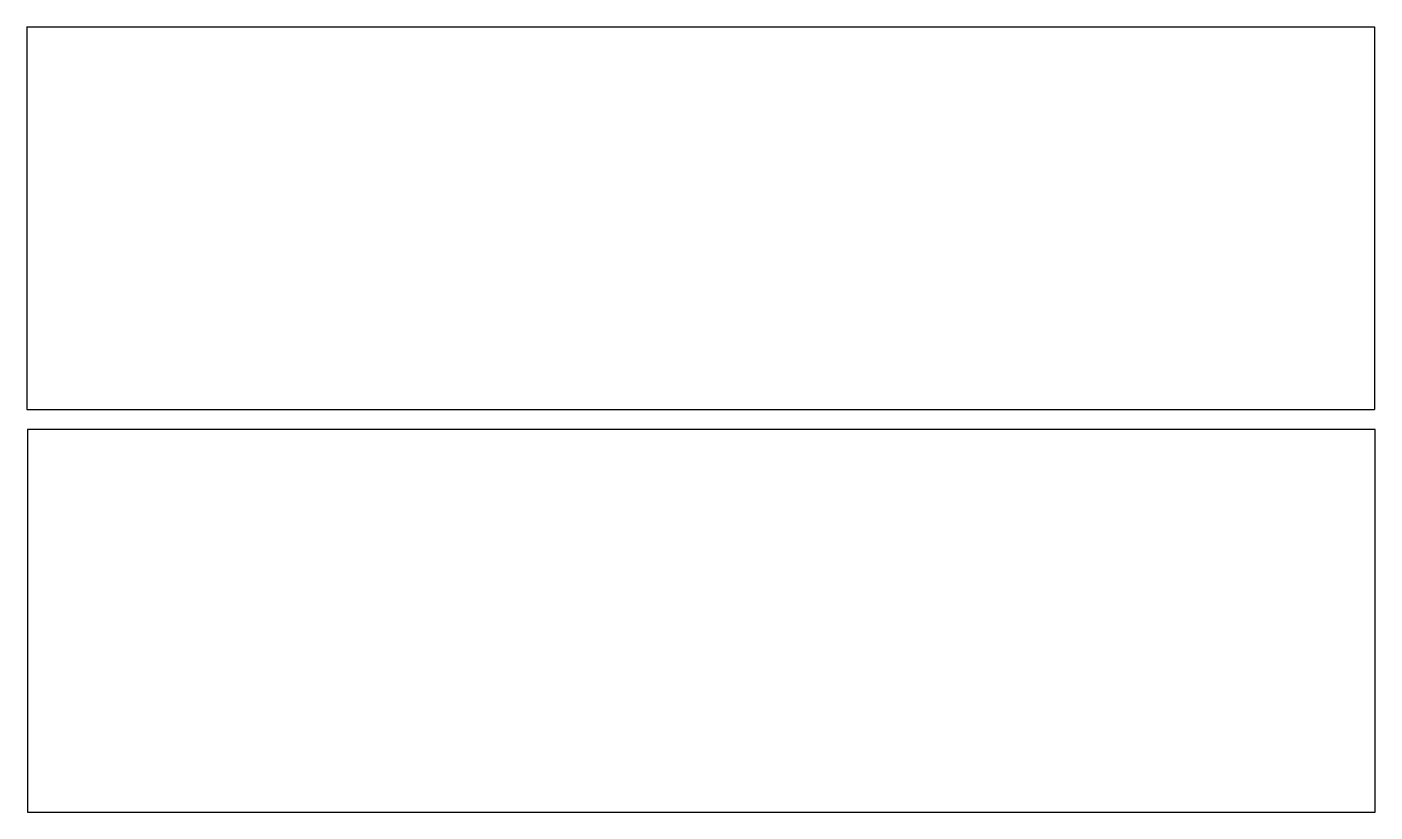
# Model space of a CAD drawing. Extents: x -334 to 139, y -113 to 162.
import ezdxf

# ---------------------------------------------------------------- set-up
doc = ezdxf.new("R2010")
doc.units = 0
doc.layers.get('0').update_dxf_attribs({"linetype": 'CONTINUOUS'})

msp = doc.modelspace()

# ---------------------------------------------------------------- linework, layer by layer
for p, q in [((-334.15, 162.3), (-334.15, 28.13)), ((-334.15, 162.3), (138.93, 162.3)), ((138.93, 162.3), (138.93, 28.13)), ((-334.15, 28.13), (138.93, 28.13)), ((139.13, 21.1), (-333.96, 21.1)), ((-333.96, 21.1), (-333.96, -113.06)), ((139.13, -113.06), (139.13, 21.1)), ((-333.96, -113.06), (139.13, -113.06))]:
    msp.add_line(p, q)

doc.saveas('drawing.dxf')
